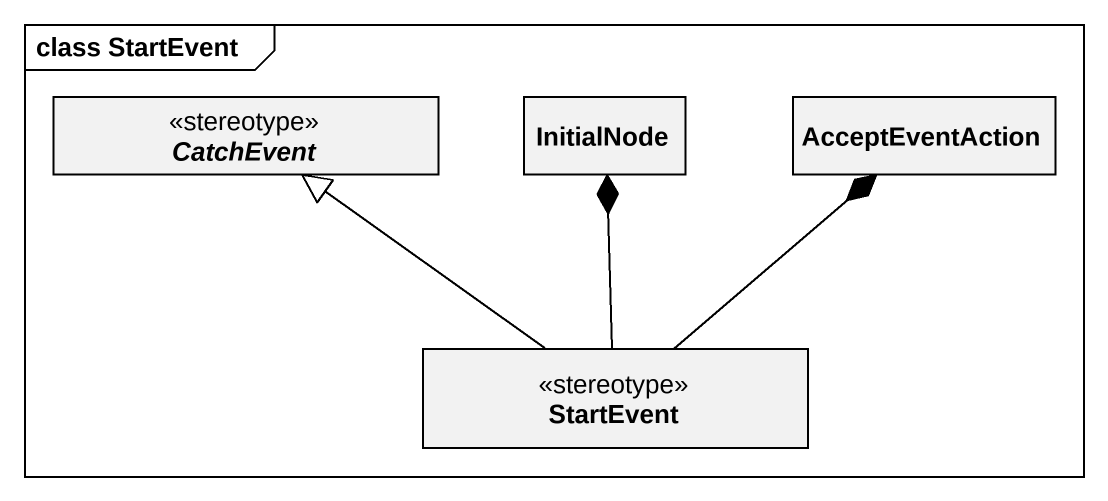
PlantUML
@startuml
mainframe class StartEvent
hide circle
hide empty members
abstract class CatchEvent <<stereotype>>
class InitialNode
class AcceptEventAction
class StartEvent <<stereotype>>
StartEvent -up-|> CatchEvent
StartEvent -up-* InitialNode
StartEvent -up-* AcceptEventAction
@enduml
